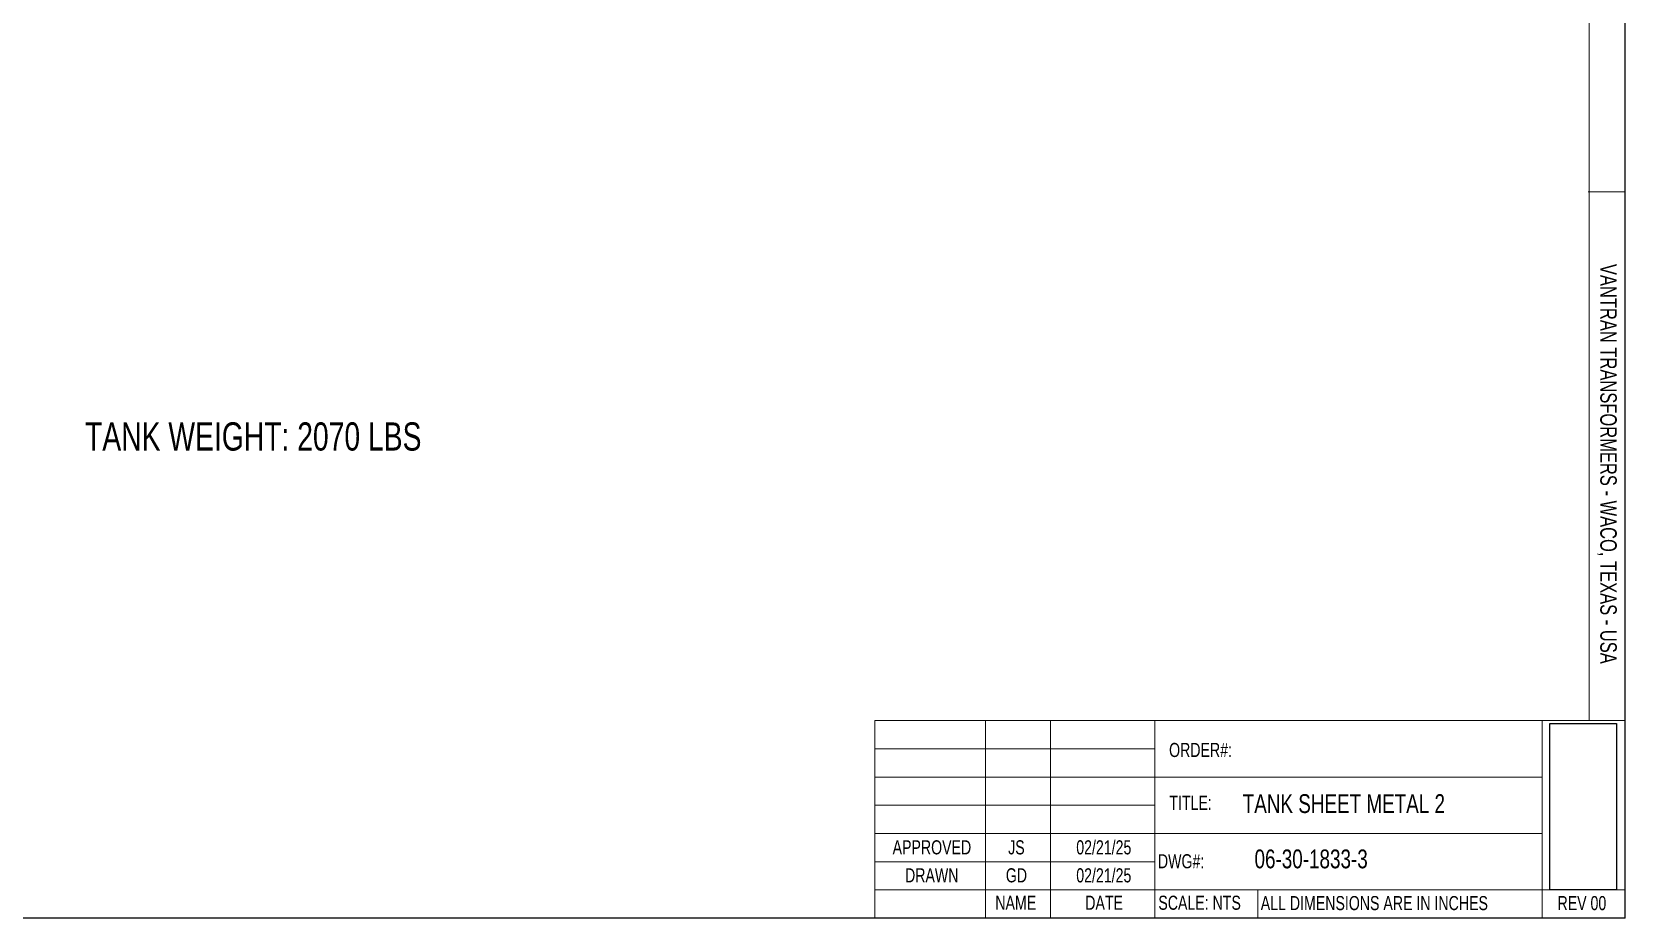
# Model space of a CAD drawing. Header units: inches. Extents: x 0.1 to 16.9, y 0.1 to 10.9.
# Drawn here: x 9.83 to 16.89, y 0.12 to 4.04 of the extents above; entities that cross this region are included whole.
import ezdxf

# ---------------------------------------------------------------- set-up
doc = ezdxf.new("R2010")
doc.units = ezdxf.units.IN
doc.header["$MEASUREMENT"] = 0
doc.styles.add('SLDTEXTSTYLE0', font='TXT', dxfattribs={"width": 0.75})
picture_1 = doc.add_image_def('image1.bmp', size_in_pixel=(535, 215))

msp = doc.modelspace()

# ---------------------------------------------------------------- linework, layer by layer
at = {"color": 7, "linetype": 'Continuous', "lineweight": 18}
for p, q in [((16.73404, 0.99248), (16.73404, 10.8937)), ((16.8937, 3.33453), (16.72925, 3.33453)), ((13.56937, 0.99248), (13.56937, 0.11748)), ((13.56937, 0.99248), (14.80886, 0.99248)), ((14.05881, 0.99248), (14.05881, 0.11748)), ((14.34669, 0.99248), (14.34669, 0.11748)), ((14.80886, 0.99248), (14.80886, 0.11748)), ((14.80886, 0.99248), (16.52551, 0.99248)), ((16.52551, 0.99248), (16.52551, 0.74248)), ((16.52551, 0.99248), (16.8937, 0.99248)), ((13.56937, 0.86748), (14.80886, 0.86748)), ((13.56937, 0.74248), (14.80886, 0.74248)), ((14.80886, 0.74248), (16.52551, 0.74248)), ((16.52551, 0.49248), (16.52551, 0.74248)), ((13.56937, 0.61748), (14.80886, 0.61748)), ((13.56937, 0.49248), (14.80886, 0.49248)), ((14.80886, 0.49248), (16.52551, 0.49248)), ((16.52551, 0.49248), (16.52551, 0.24248)), ((14.80886, 0.36748), (13.56937, 0.36748)), ((14.80886, 0.24248), (13.56937, 0.24248)), ((14.80886, 0.24248), (16.52551, 0.24248)), ((15.26676, 0.24248), (15.26676, 0.11748)), ((16.52551, 0.24248), (16.8937, 0.24248)), ((16.52551, 0.24248), (16.52551, 0.11748))]:
    msp.add_line(p, q, dxfattribs=at)
at = {"color": 7, "linetype": 'Continuous', "lineweight": 25}
for q in [(16.8937, 10.8937), (0.1063, 0.11748)]:
    msp.add_line((16.8937, 0.11748), q, dxfattribs=at)

# ---------------------------------------------------------------- texts
at = {"color": 7, "linetype": 'Continuous', "lineweight": 0, "insert": (16.85648, 2.13005), "char_height": 0.0729167, "attachment_point": 2, "rotation": 270, "style": 'SLDTEXTSTYLE0'}
msp.add_mtext('VANTRAN TRANSFORMERS - WACO, TEXAS - USA', dxfattribs=at)
at = {"color": 7, "linetype": 'Continuous', "lineweight": 0, "style": 'SLDTEXTSTYLE0'}
for s, insert, char_height, attachment_point in [('TANK WEIGHT: 2070 LBS', (10.06889, 2.31386), 0.125, 1), ('ORDER#:', (14.87279, 0.89371), 0.0625, 1), ('TITLE:', (14.87373, 0.65952), 0.0625, 1), ('TANK SHEET METAL 2', (15.64732, 0.66645), 0.0833333, 2), ('APPROVED', (13.82175, 0.4624), 0.0625, 2), ('JS', (14.19626, 0.4624), 0.0625, 2), ('02/21/25', (14.58343, 0.4624), 0.0625, 2), ('DWG#:', (14.82321, 0.4008), 0.0625, 1), ('06-30-1833-3', (15.50224, 0.42152), 0.0833333, 2), ('DRAWN', (13.82097, 0.33836), 0.0625, 2), ('GD', (14.19631, 0.33836), 0.0625, 2), ('02/21/25', (14.58343, 0.33836), 0.0625, 2), ('NAME', (14.19323, 0.21688), 0.0625, 2), ('DATE', (14.58487, 0.21688), 0.0625, 2), ('SCALE: NTS', (14.82516, 0.21688), 0.0625, 1), ('ALL DIMENSIONS ARE IN INCHES', (15.27902, 0.21531), 0.0625, 1), ('REV 00', (16.70205, 0.21531), 0.0625, 2)]:
    msp.add_mtext(s, dxfattribs=dict(at, insert=insert, char_height=char_height, attachment_point=attachment_point))

# ---------------------------------------------------------------- pictures from other files: only their frames are drawn
image = msp.add_image(picture_1, insert=(16.55952, 0.97917), size_in_units=(0.73624, 0.29587), rotation=-90)
image.dxf.flags = 7

doc.saveas('drawing.dxf')
